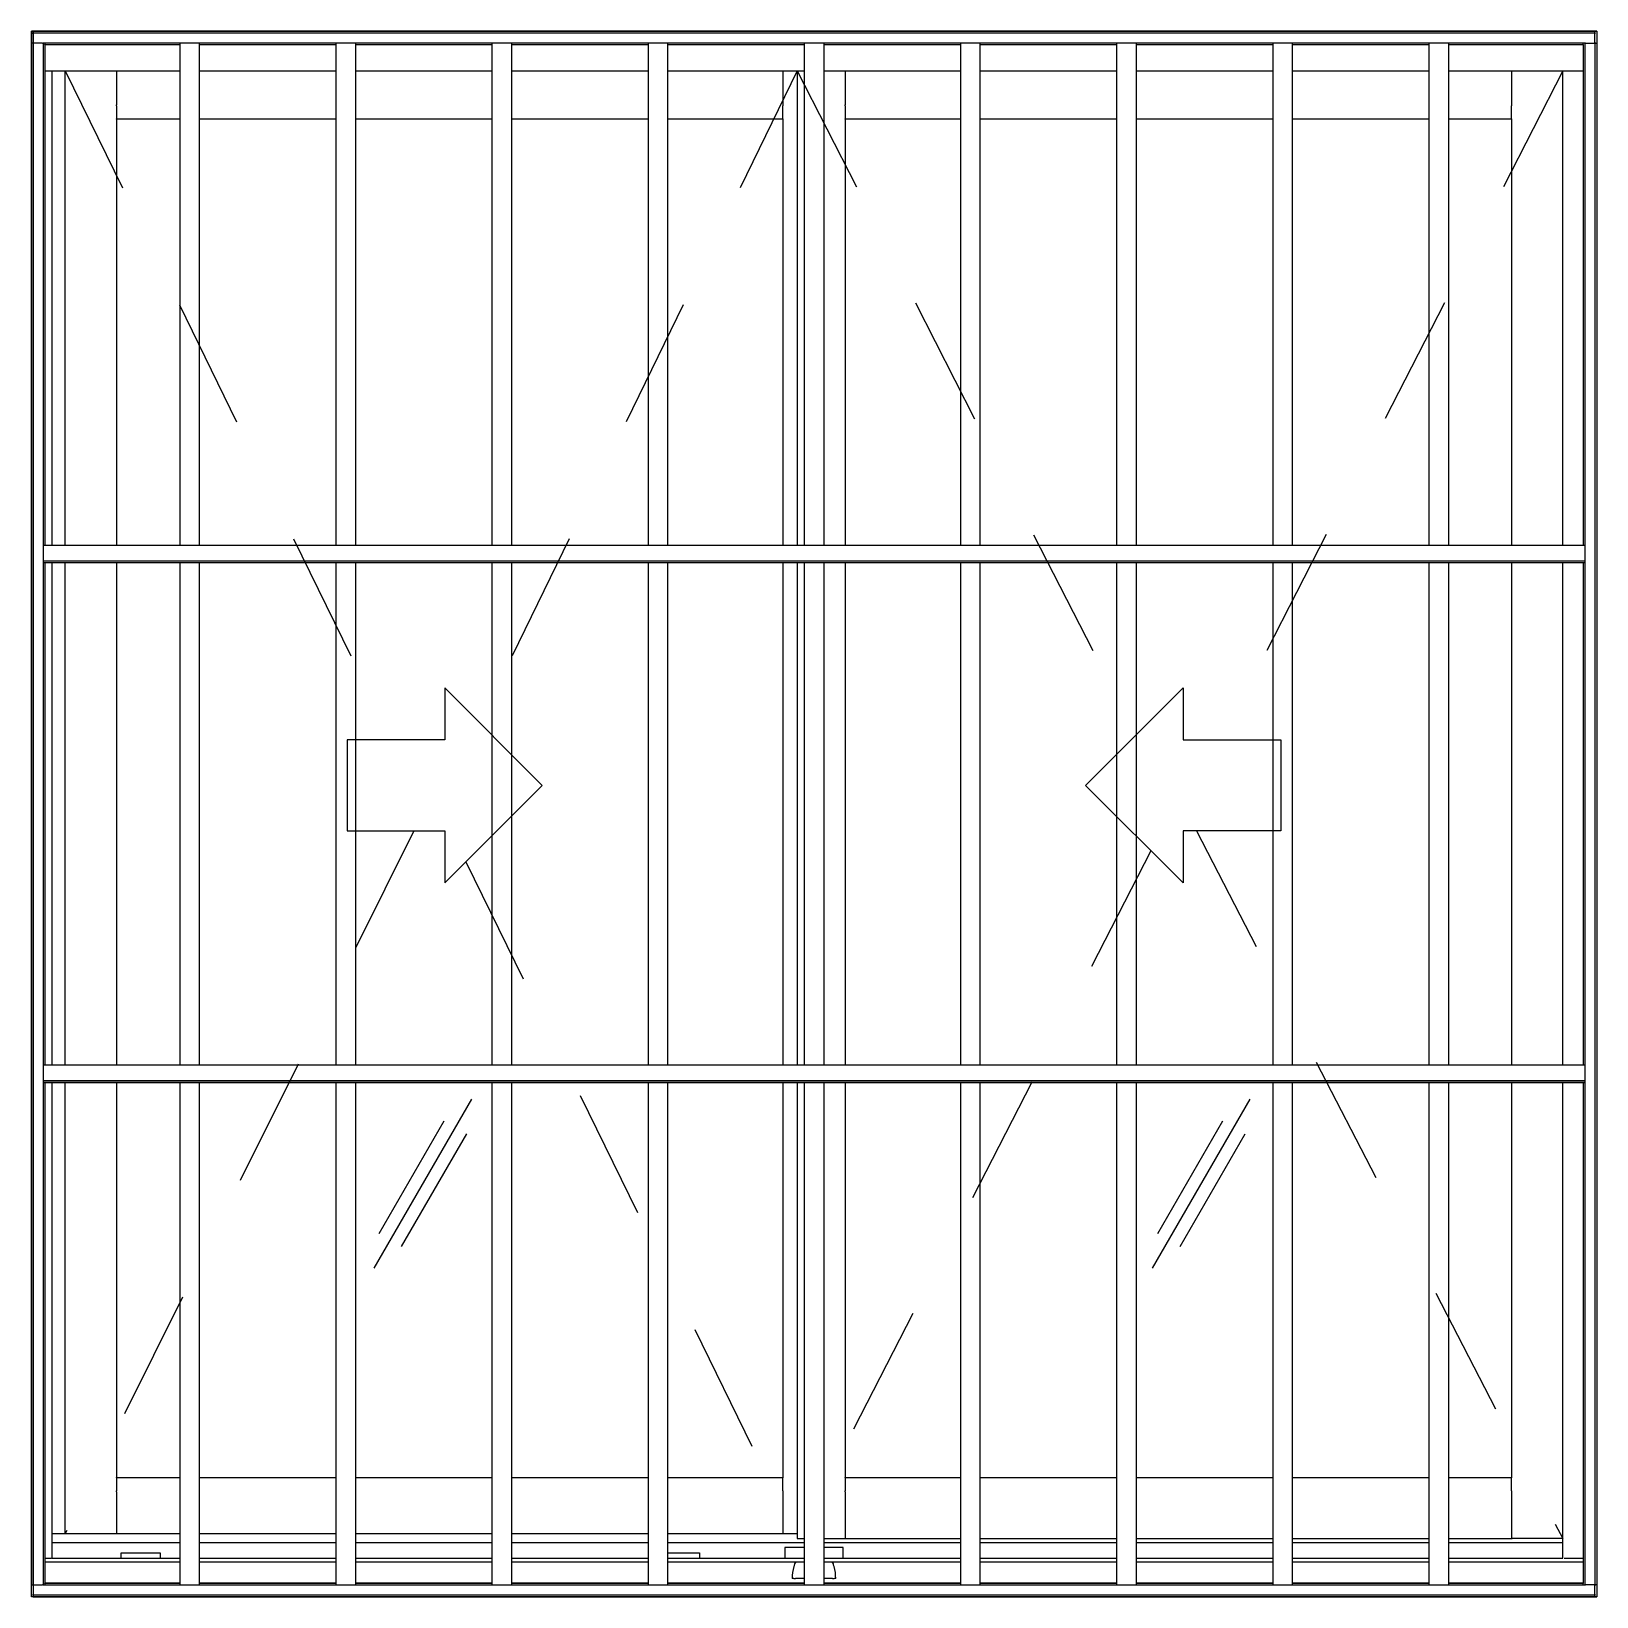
# Model space of a CAD drawing. Header units: millimetres. Extents: x 216.86 to 218.06, y 1053.71 to 1054.92.
import ezdxf

# ---------------------------------------------------------------- set-up
doc = ezdxf.new("R2010")
doc.units = ezdxf.units.MM
doc.header["$LTSCALE"] = 0.5
doc.linetypes.add('HIDDEN2', pattern=[0.1875, 0.125, -0.0625])
doc.layers.add('Gravia_Janelas', color=1, linetype='Continuous')
doc.layers.add('Gravia_Janelas_hidden2', color=1, linetype='HIDDEN2')

msp = doc.modelspace()

# ---------------------------------------------------------------- linework, layer by layer
at = {"layer": 'Gravia_Janelas'}
for p, q in [((218.0645, 1054.9176), (216.8615, 1054.9176)), ((216.8615, 1054.9176), (216.8615, 1053.7237)), ((216.863, 1054.9175), (216.863, 1054.9176)), ((216.863, 1054.9175), (216.863, 1054.9168)), ((216.863, 1054.9165), (216.863, 1054.9168)), ((216.863, 1054.9165), (216.863, 1054.9161)), ((216.863, 1054.9157), (216.863, 1054.9161)), ((218.063, 1054.9161), (216.863, 1054.9161)), ((216.863, 1054.9157), (216.863, 1054.909)), ((218.063, 1054.9176), (218.063, 1054.9175)), ((218.063, 1054.9168), (218.063, 1054.9175)), ((218.063, 1054.9168), (218.063, 1054.9165)), ((218.063, 1054.9161), (218.063, 1054.9165)), ((218.063, 1054.9161), (218.063, 1054.9157)), ((218.063, 1054.909), (218.063, 1054.9157)), ((218.0645, 1054.9176), (218.0645, 1053.7146)), ((216.8615, 1054.9085), (216.8616, 1054.9085)), ((216.8623, 1054.9085), (216.8616, 1054.9085)), ((216.8623, 1054.9085), (216.8625, 1054.9085)), ((216.863, 1054.9085), (216.8625, 1054.9085)), ((216.863, 1054.9085), (216.863, 1054.909)), ((216.863, 1054.9085), (216.863, 1053.7237)), ((216.863, 1054.9085), (216.8634, 1054.9085)), ((216.8701, 1054.9085), (216.8634, 1054.9085)), ((216.8701, 1054.9085), (216.8706, 1054.9085)), ((218.0554, 1054.9085), (216.8706, 1054.9085)), ((216.8706, 1054.9085), (216.8706, 1053.7237)), ((216.872, 1054.9085), (216.872, 1054.9075)), ((216.872, 1054.9071), (216.872, 1054.9075)), ((216.9755, 1054.9071), (216.872, 1054.9071)), ((216.872, 1054.9071), (216.872, 1054.5224)), ((216.9755, 1054.9085), (216.9755, 1054.5224)), ((216.9905, 1054.9085), (216.9905, 1054.5224)), ((217.0955, 1054.9071), (216.9905, 1054.9071)), ((217.0955, 1054.9085), (217.0955, 1054.5224)), ((217.1105, 1054.9085), (217.1105, 1054.5224)), ((217.2155, 1054.9071), (217.1105, 1054.9071)), ((217.2155, 1054.9085), (217.2155, 1054.5224)), ((217.2305, 1054.9085), (217.2305, 1054.5224)), ((217.3355, 1054.9071), (217.2305, 1054.9071)), ((217.3355, 1054.9085), (217.3355, 1054.5224)), ((217.3505, 1054.9085), (217.3505, 1054.5224)), ((217.4555, 1054.9071), (217.3505, 1054.9071)), ((217.4555, 1054.9085), (217.4555, 1054.5224)), ((217.4705, 1054.9085), (217.4705, 1054.5224)), ((217.5755, 1054.9071), (217.4705, 1054.9071)), ((217.5755, 1054.9085), (217.5755, 1054.5224)), ((217.5905, 1054.9085), (217.5905, 1054.5224)), ((217.6955, 1054.9071), (217.5905, 1054.9071)), ((217.6955, 1054.9085), (217.6955, 1054.5224)), ((217.7105, 1054.9085), (217.7105, 1054.5224)), ((217.8155, 1054.9071), (217.7105, 1054.9071)), ((217.8155, 1054.9085), (217.8155, 1054.5224)), ((217.8305, 1054.9085), (217.8305, 1054.5224)), ((217.9355, 1054.9071), (217.8305, 1054.9071)), ((217.9355, 1054.9085), (217.9355, 1054.5224)), ((217.9505, 1054.9085), (217.9505, 1054.5224)), ((218.054, 1054.9071), (217.9505, 1054.9071)), ((218.054, 1054.9075), (218.054, 1054.9085)), ((218.054, 1054.9075), (218.054, 1054.9071)), ((218.054, 1054.9071), (218.054, 1054.5224)), ((218.0554, 1054.9085), (218.0554, 1053.7237)), ((218.0559, 1054.9085), (218.0554, 1054.9085)), ((218.0559, 1054.9085), (218.0626, 1054.9085)), ((218.063, 1054.9085), (218.0626, 1054.9085)), ((218.063, 1054.909), (218.063, 1054.9085)), ((218.063, 1054.9085), (218.063, 1053.7237)), ((218.063, 1054.9085), (218.0634, 1054.9085)), ((218.0637, 1054.9085), (218.0634, 1054.9085)), ((218.0637, 1054.9085), (218.0644, 1054.9085)), ((218.0645, 1054.9085), (218.0644, 1054.9085)), ((216.872, 1054.8871), (216.9755, 1054.8871)), ((216.8776, 1054.5224), (216.8776, 1054.8871)), ((216.8876, 1054.5224), (216.8876, 1054.8871)), ((216.9269, 1054.8871), (216.9269, 1054.861)), ((216.9905, 1054.8871), (217.0955, 1054.8871)), ((217.1105, 1054.8871), (217.2155, 1054.8871)), ((217.2305, 1054.8871), (217.3355, 1054.8871)), ((217.3505, 1054.8871), (217.4555, 1054.8871)), ((217.4391, 1054.8871), (217.4391, 1054.861)), ((217.4501, 1054.8871), (217.4501, 1054.5224)), ((217.4705, 1054.8871), (217.5755, 1054.8871)), ((217.4869, 1054.8871), (217.4869, 1054.861)), ((217.5905, 1054.8871), (217.6955, 1054.8871)), ((217.7105, 1054.8871), (217.8155, 1054.8871)), ((217.8305, 1054.8871), (217.9355, 1054.8871)), ((217.9505, 1054.8871), (218.054, 1054.8871)), ((217.9991, 1054.8871), (217.9991, 1054.861)), ((218.0384, 1054.5224), (218.0384, 1054.8871)), ((216.9269, 1054.8604), (216.9269, 1054.861)), ((216.9269, 1054.8604), (216.9269, 1054.8503)), ((217.4391, 1054.861), (217.4391, 1054.8604)), ((217.4391, 1054.8503), (217.4391, 1054.8604)), ((217.4869, 1054.8604), (217.4869, 1054.861)), ((217.4869, 1054.8604), (217.4869, 1054.8503)), ((217.9991, 1054.861), (217.9991, 1054.8604)), ((217.9991, 1054.8503), (217.9991, 1054.8604)), ((216.9269, 1054.85), (216.9269, 1054.8503)), ((216.9269, 1054.85), (216.9269, 1054.5224)), ((216.9755, 1054.85), (216.9269, 1054.85)), ((217.0955, 1054.85), (216.9905, 1054.85)), ((217.2155, 1054.85), (217.1105, 1054.85)), ((217.3355, 1054.85), (217.2305, 1054.85)), ((217.4391, 1054.85), (217.3505, 1054.85)), ((217.4391, 1054.8503), (217.4391, 1054.85)), ((217.4391, 1054.85), (217.4391, 1054.5224)), ((217.4869, 1054.85), (217.4869, 1054.8503)), ((217.5755, 1054.85), (217.4869, 1054.85)), ((217.4869, 1054.85), (217.4869, 1054.5224)), ((217.6955, 1054.85), (217.5905, 1054.85)), ((217.8155, 1054.85), (217.7105, 1054.85)), ((217.9355, 1054.85), (217.8305, 1054.85)), ((217.9991, 1054.85), (217.9505, 1054.85)), ((217.9991, 1054.8503), (217.9991, 1054.85)), ((217.9991, 1054.85), (217.9991, 1054.5224)), ((218.0554, 1054.5224), (216.8706, 1054.5224)), ((218.0554, 1054.5104), (216.8706, 1054.5104)), ((218.0554, 1054.5104), (216.8706, 1054.5104)), ((218.0554, 1054.5092), (216.8706, 1054.5092)), ((216.872, 1054.5092), (216.872, 1054.123)), ((216.8776, 1054.123), (216.8776, 1054.5092)), ((216.8876, 1054.123), (216.8876, 1054.5092)), ((216.9269, 1054.5092), (216.9269, 1054.123)), ((216.9755, 1054.5092), (216.9755, 1054.123)), ((216.9905, 1054.5092), (216.9905, 1054.123)), ((217.0955, 1054.5092), (217.0955, 1054.123)), ((217.1105, 1054.5092), (217.1105, 1054.123)), ((217.2155, 1054.5092), (217.2155, 1054.123)), ((217.2305, 1054.5092), (217.2305, 1054.123)), ((217.3355, 1054.5092), (217.3355, 1054.123)), ((217.3505, 1054.5092), (217.3505, 1054.123)), ((217.4391, 1054.5092), (217.4391, 1054.123)), ((217.4501, 1054.5092), (217.4501, 1054.123)), ((217.4555, 1054.5092), (217.4555, 1054.123)), ((217.4705, 1054.5092), (217.4705, 1054.123)), ((217.4869, 1054.5092), (217.4869, 1054.123)), ((217.5755, 1054.5092), (217.5755, 1054.123)), ((217.5905, 1054.5092), (217.5905, 1054.123)), ((217.6955, 1054.5092), (217.6955, 1054.123)), ((217.7105, 1054.5092), (217.7105, 1054.123)), ((217.8155, 1054.5092), (217.8155, 1054.123)), ((217.8305, 1054.5092), (217.8305, 1054.123)), ((217.9355, 1054.5092), (217.9355, 1054.123)), ((217.9505, 1054.5092), (217.9505, 1054.123)), ((217.9991, 1054.5092), (217.9991, 1054.123)), ((218.0384, 1054.123), (218.0384, 1054.5092)), ((218.054, 1054.5092), (218.054, 1054.123)), ((218.0554, 1054.123), (216.8706, 1054.123)), ((218.0554, 1054.111), (216.8706, 1054.111)), ((216.8706, 1054.111), (218.0554, 1054.111)), ((216.8706, 1054.1098), (218.0554, 1054.1098)), ((216.872, 1054.1098), (216.872, 1053.7251)), ((216.8776, 1053.7442), (216.8776, 1054.1098)), ((216.8876, 1053.7632), (216.8876, 1054.1098)), ((216.9269, 1054.1098), (216.9269, 1053.8063)), ((216.9755, 1054.1098), (216.9755, 1053.7237)), ((216.9905, 1054.1098), (216.9905, 1053.7237)), ((217.0955, 1054.1098), (217.0955, 1053.7237)), ((217.1105, 1054.1098), (217.1105, 1053.7237)), ((217.2155, 1054.1098), (217.2155, 1053.7237)), ((217.2305, 1054.1098), (217.2305, 1053.7237)), ((217.3355, 1054.1098), (217.3355, 1053.7237)), ((217.3505, 1054.1098), (217.3505, 1053.7237)), ((217.4391, 1054.1098), (217.4391, 1053.8063)), ((217.4501, 1054.1098), (217.4501, 1053.7592)), ((217.4555, 1054.1098), (217.4555, 1053.7237)), ((217.4705, 1054.1098), (217.4705, 1053.7237)), ((217.4869, 1054.1098), (217.4869, 1053.8063)), ((217.5755, 1054.1098), (217.5755, 1053.7237)), ((217.5905, 1054.1098), (217.5905, 1053.7237)), ((217.6955, 1054.1098), (217.6955, 1053.7237)), ((217.7105, 1054.1098), (217.7105, 1053.7237)), ((217.8155, 1054.1098), (217.8155, 1053.7237)), ((217.8305, 1054.1098), (217.8305, 1053.7237)), ((217.9355, 1054.1098), (217.9355, 1053.7237)), ((217.9505, 1054.1098), (217.9505, 1053.7237)), ((217.9991, 1054.1098), (217.9991, 1053.8063)), ((218.0384, 1053.7442), (218.0384, 1054.1098)), ((218.054, 1054.1098), (218.054, 1053.7251)), ((217.1249, 1053.967), (217.2, 1054.0969)), ((217.7232, 1053.967), (217.7982, 1054.0969)), ((217.1288, 1053.9936), (217.1788, 1054.0802)), ((217.1461, 1053.9836), (217.1961, 1054.0702)), ((217.7271, 1053.9936), (217.7771, 1054.0802)), ((217.7444, 1053.9836), (217.7944, 1054.0702)), ((216.9269, 1053.806), (216.9269, 1053.8063)), ((216.9269, 1053.8063), (216.9755, 1053.8063)), ((216.9269, 1053.806), (216.9269, 1053.796)), ((216.9905, 1053.8063), (217.0955, 1053.8063)), ((217.1105, 1053.8063), (217.2155, 1053.8063)), ((217.2305, 1053.8063), (217.3355, 1053.8063)), ((217.3505, 1053.8063), (217.4391, 1053.8063)), ((217.4391, 1053.8063), (217.4391, 1053.806)), ((217.4391, 1053.796), (217.4391, 1053.806)), ((217.4869, 1053.806), (217.4869, 1053.8063)), ((217.4869, 1053.8063), (217.5755, 1053.8063)), ((217.4869, 1053.806), (217.4869, 1053.796)), ((217.5905, 1053.8063), (217.6955, 1053.8063)), ((217.7105, 1053.8063), (217.8155, 1053.8063)), ((217.8305, 1053.8063), (217.9355, 1053.8063)), ((217.9505, 1053.8063), (217.9991, 1053.8063)), ((217.9991, 1053.8063), (217.9991, 1053.806)), ((217.9991, 1053.796), (217.9991, 1053.806)), ((216.9269, 1053.7953), (216.9269, 1053.796)), ((216.9269, 1053.7953), (216.9269, 1053.7632)), ((217.4391, 1053.796), (217.4391, 1053.7953)), ((217.4391, 1053.7953), (217.4391, 1053.7632)), ((217.4869, 1053.7953), (217.4869, 1053.796)), ((217.4869, 1053.7953), (217.4869, 1053.7592)), ((217.9991, 1053.796), (217.9991, 1053.7953)), ((217.9991, 1053.7953), (217.9991, 1053.7592)), ((216.8776, 1053.7632), (216.9755, 1053.7632)), ((216.8776, 1053.7562), (216.9755, 1053.7562)), ((216.9905, 1053.7632), (217.0955, 1053.7632)), ((216.9905, 1053.7562), (217.0955, 1053.7562)), ((217.1105, 1053.7632), (217.2155, 1053.7632)), ((217.1105, 1053.7562), (217.2155, 1053.7562)), ((217.2305, 1053.7632), (217.3355, 1053.7632)), ((217.2305, 1053.7562), (217.3355, 1053.7562)), ((217.3505, 1053.7632), (217.4501, 1053.7632)), ((217.3505, 1053.7562), (217.4555, 1053.7562)), ((217.4501, 1053.7592), (217.4555, 1053.7592)), ((217.4705, 1053.7592), (217.4866, 1053.7592)), ((217.4705, 1053.7562), (217.5755, 1053.7562)), ((217.4869, 1053.7592), (217.4866, 1053.7592)), ((217.4869, 1053.7592), (217.5755, 1053.7592)), ((217.5905, 1053.7592), (217.6955, 1053.7592)), ((217.5905, 1053.7562), (217.6955, 1053.7562)), ((217.7105, 1053.7592), (217.8155, 1053.7592)), ((217.7105, 1053.7562), (217.8155, 1053.7562)), ((217.8305, 1053.7592), (217.9355, 1053.7592)), ((217.8305, 1053.7562), (217.9355, 1053.7562)), ((217.9505, 1053.7592), (217.9991, 1053.7592)), ((217.9505, 1053.7562), (218.0384, 1053.7562)), ((217.9991, 1053.7592), (217.9994, 1053.7592)), ((218.0384, 1053.7592), (217.9994, 1053.7592)), ((216.872, 1053.7442), (216.877, 1053.7442)), ((216.8776, 1053.7442), (216.877, 1053.7442)), ((216.8776, 1053.7442), (216.9755, 1053.7442)), ((216.9306, 1053.7446), (216.9306, 1053.7482)), ((216.9306, 1053.7482), (216.9606, 1053.7482)), ((216.9306, 1053.7442), (216.9306, 1053.7446)), ((216.9606, 1053.7482), (216.9606, 1053.7446)), ((216.9606, 1053.7446), (216.9606, 1053.7442)), ((216.9905, 1053.7442), (217.0955, 1053.7442)), ((217.1105, 1053.7442), (217.2155, 1053.7442)), ((217.2305, 1053.7442), (217.3355, 1053.7442)), ((217.3505, 1053.7482), (217.3751, 1053.7482)), ((217.3505, 1053.7442), (217.4555, 1053.7442)), ((217.3751, 1053.7482), (217.3751, 1053.7446)), ((217.3751, 1053.7446), (217.3751, 1053.7442)), ((217.4405, 1053.752), (217.4405, 1053.7442)), ((217.4555, 1053.7525), (217.441, 1053.7525)), ((217.485, 1053.7525), (217.4705, 1053.7525)), ((217.4705, 1053.7442), (217.5755, 1053.7442)), ((217.4855, 1053.7442), (217.4855, 1053.752)), ((217.5905, 1053.7442), (217.6955, 1053.7442)), ((217.7105, 1053.7442), (217.8155, 1053.7442)), ((217.8305, 1053.7442), (217.9355, 1053.7442)), ((217.9505, 1053.7442), (218.0385, 1053.7442)), ((218.0396, 1053.7442), (218.054, 1053.7442)), ((216.872, 1053.7413), (216.9755, 1053.7413)), ((216.9905, 1053.7413), (217.0955, 1053.7413)), ((217.1105, 1053.7413), (217.2155, 1053.7413)), ((217.2305, 1053.7413), (217.3355, 1053.7413)), ((217.3505, 1053.7413), (217.4555, 1053.7413)), ((217.4705, 1053.7413), (217.5755, 1053.7413)), ((217.5905, 1053.7413), (217.6955, 1053.7413)), ((217.7105, 1053.7413), (217.8155, 1053.7413)), ((217.8305, 1053.7413), (217.9355, 1053.7413)), ((217.9505, 1053.7413), (218.054, 1053.7413)), ((216.8616, 1053.7237), (216.8615, 1053.7237)), ((216.8616, 1053.7237), (216.8623, 1053.7237)), ((216.8625, 1053.7237), (216.8623, 1053.7237)), ((216.8625, 1053.7237), (216.863, 1053.7237)), ((216.863, 1053.7232), (216.863, 1053.7237)), ((216.8634, 1053.7237), (216.863, 1053.7237)), ((216.863, 1053.7232), (216.863, 1053.7165)), ((216.8634, 1053.7237), (216.8701, 1053.7237)), ((216.8706, 1053.7237), (216.8701, 1053.7237)), ((216.8706, 1053.7237), (218.0554, 1053.7237)), ((216.872, 1053.7252), (216.9755, 1053.7252)), ((216.872, 1053.7251), (216.9755, 1053.7251)), ((216.872, 1053.7247), (216.872, 1053.7251)), ((216.872, 1053.7247), (216.872, 1053.7237)), ((216.9905, 1053.7252), (217.0955, 1053.7252)), ((216.9905, 1053.7251), (217.0955, 1053.7251)), ((217.1105, 1053.7252), (217.2155, 1053.7252)), ((217.1105, 1053.7251), (217.2155, 1053.7251)), ((217.2305, 1053.7252), (217.3355, 1053.7252)), ((217.2305, 1053.7251), (217.3355, 1053.7251)), ((217.3505, 1053.7252), (217.4555, 1053.7252)), ((217.3505, 1053.7251), (217.4555, 1053.7251)), ((217.4476, 1053.7287), (217.4462, 1053.7287)), ((217.4476, 1053.7287), (217.4488, 1053.7287)), ((217.4555, 1053.7287), (217.4488, 1053.7287)), ((217.4772, 1053.7287), (217.4705, 1053.7287)), ((217.4705, 1053.7252), (217.5755, 1053.7252)), ((217.4705, 1053.7251), (217.5755, 1053.7251)), ((217.4772, 1053.7287), (217.4784, 1053.7287)), ((217.4797, 1053.7287), (217.4784, 1053.7287)), ((217.5905, 1053.7252), (217.6955, 1053.7252)), ((217.5905, 1053.7251), (217.6955, 1053.7251)), ((217.7105, 1053.7252), (217.8155, 1053.7252)), ((217.7105, 1053.7251), (217.8155, 1053.7251)), ((217.8305, 1053.7252), (217.9355, 1053.7252)), ((217.8305, 1053.7251), (217.9355, 1053.7251)), ((217.9505, 1053.7252), (218.054, 1053.7252)), ((217.9505, 1053.7251), (218.054, 1053.7251)), ((218.054, 1053.7251), (218.054, 1053.7247)), ((218.054, 1053.7237), (218.054, 1053.7247)), ((218.0554, 1053.7237), (218.0559, 1053.7237)), ((218.0626, 1053.7237), (218.0559, 1053.7237)), ((218.0626, 1053.7237), (218.063, 1053.7237)), ((218.063, 1053.7237), (218.063, 1053.7232)), ((218.0634, 1053.7237), (218.063, 1053.7237)), ((218.063, 1053.7165), (218.063, 1053.7232)), ((218.0634, 1053.7237), (218.0637, 1053.7237)), ((218.0644, 1053.7237), (218.0637, 1053.7237)), ((218.0644, 1053.7237), (218.0645, 1053.7237)), ((216.863, 1053.7161), (216.863, 1053.7165)), ((216.863, 1053.7161), (218.063, 1053.7161)), ((216.863, 1053.7161), (216.863, 1053.7157)), ((216.863, 1053.7154), (216.863, 1053.7157)), ((216.863, 1053.7154), (216.863, 1053.7147)), ((216.863, 1053.7146), (216.863, 1053.7147)), ((216.863, 1053.7146), (218.0645, 1053.7146)), ((218.063, 1053.7165), (218.063, 1053.7161)), ((218.063, 1053.7157), (218.063, 1053.7161)), ((218.063, 1053.7157), (218.063, 1053.7154)), ((218.063, 1053.7147), (218.063, 1053.7154)), ((218.063, 1053.7147), (218.063, 1053.7146))]:
    msp.add_line(p, q, dxfattribs=at)
at = {"layer": 'Gravia_Janelas', "color": 2}
msp.add_lwpolyline([(216.8615, 1054.9176), (218.0645, 1054.9176), (218.0645, 1053.7146), (216.8615, 1053.7146)], close=True, dxfattribs=at)
at = {"layer": 'Gravia_Janelas'}
for points in [[(217.2542, 1054.3381), (217.1792, 1054.4131), (217.1792, 1054.3731), (217.1042, 1054.3731), (217.1042, 1054.3031), (217.1792, 1054.3031), (217.1792, 1054.2631), (217.2542, 1054.3381)], [(217.6717, 1054.3381), (217.7467, 1054.4131), (217.7467, 1054.3731), (217.8217, 1054.3731), (217.8217, 1054.3031), (217.7467, 1054.3031), (217.7467, 1054.2631), (217.6717, 1054.3381)]]:
    msp.add_lwpolyline(points, close=True, dxfattribs=at)
for points in [[(217.4482, 1053.7398), (217.4482, 1053.7399), (217.4482, 1053.7399), (217.4482, 1053.7399), (217.4482, 1053.7399), (217.4483, 1053.7399), (217.4483, 1053.7399), (217.4483, 1053.7399), (217.4483, 1053.7399), (217.4483, 1053.7399), (217.4483, 1053.74), (217.4483, 1053.74), (217.4483, 1053.74), (217.4483, 1053.74), (217.4483, 1053.74), (217.4483, 1053.74), (217.4483, 1053.74), (217.4483, 1053.74), (217.4483, 1053.74), (217.4483, 1053.74), (217.4483, 1053.7401), (217.4483, 1053.7401), (217.4483, 1053.7401), (217.4483, 1053.7401), (217.4483, 1053.7401)], [(217.4483, 1053.7401), (217.4484, 1053.7402), (217.4484, 1053.7402), (217.4484, 1053.7403), (217.4484, 1053.7404), (217.4485, 1053.7404), (217.4485, 1053.7405), (217.4485, 1053.7405), (217.4486, 1053.7406), (217.4486, 1053.7406), (217.4487, 1053.7407), (217.4487, 1053.7408), (217.4487, 1053.7408), (217.4488, 1053.7408), (217.4488, 1053.7409), (217.4489, 1053.7409), (217.4489, 1053.741), (217.4489, 1053.741), (217.449, 1053.7411), (217.449, 1053.7411), (217.4491, 1053.7411), (217.4491, 1053.7412), (217.4491, 1053.7412), (217.4492, 1053.7412), (217.4492, 1053.7413)], [(217.4767, 1053.7413), (217.4768, 1053.7412), (217.4768, 1053.7412), (217.4769, 1053.7412), (217.4769, 1053.7411), (217.4769, 1053.7411), (217.477, 1053.7411), (217.477, 1053.741), (217.4771, 1053.741), (217.4771, 1053.7409), (217.4771, 1053.7409), (217.4772, 1053.7408), (217.4772, 1053.7408), (217.4773, 1053.7408), (217.4773, 1053.7407), (217.4773, 1053.7406), (217.4774, 1053.7406), (217.4774, 1053.7405), (217.4774, 1053.7405), (217.4775, 1053.7404), (217.4775, 1053.7404), (217.4775, 1053.7403), (217.4776, 1053.7402), (217.4776, 1053.7402), (217.4776, 1053.7401)], [(217.4776, 1053.7401), (217.4776, 1053.7401), (217.4776, 1053.7401), (217.4776, 1053.7401), (217.4776, 1053.7401), (217.4777, 1053.74), (217.4777, 1053.74), (217.4777, 1053.74), (217.4777, 1053.74), (217.4777, 1053.74), (217.4777, 1053.74), (217.4777, 1053.74), (217.4777, 1053.74), (217.4777, 1053.74), (217.4777, 1053.74), (217.4777, 1053.7399), (217.4777, 1053.7399), (217.4777, 1053.7399), (217.4777, 1053.7399), (217.4777, 1053.7399), (217.4777, 1053.7399), (217.4777, 1053.7399), (217.4777, 1053.7399), (217.4777, 1053.7399), (217.4777, 1053.7398)]]:
    msp.add_lwpolyline(points, dxfattribs=at)
for centre, radius, start, end in [((217.441, 1053.752), 0.0005, 90, 180), ((217.485, 1053.752), 0.0005, 0, 90), ((217.4782, 1053.7287), 0.032, 163.6817, 180), ((217.4782, 1053.7287), 0.032, 159.6191, 163.6817), ((217.4477, 1053.7287), 0.032, 16.3183, 20.3809), ((217.4477, 1053.7287), 0.032, 0, 16.3183)]:
    msp.add_arc(centre, radius, start, end, dxfattribs=at)
at = {"layer": 'Gravia_Janelas_hidden2'}
for p, q in [((216.8876, 1054.8871), (217.1385, 1054.3731)), ((217.4501, 1054.8871), (217.206, 1054.3863)), ((217.4501, 1054.8871), (217.7103, 1054.3767)), ((218.0384, 1054.8871), (217.7759, 1054.3731)), ((217.1554, 1054.3031), (216.8876, 1053.7632)), ((217.7569, 1054.3031), (218.0384, 1053.7592)), ((217.7219, 1054.2879), (217.4501, 1053.7592)), ((217.1954, 1054.2793), (217.4501, 1053.7592))]:
    msp.add_line(p, q, dxfattribs=at)

doc.saveas('drawing.dxf')
